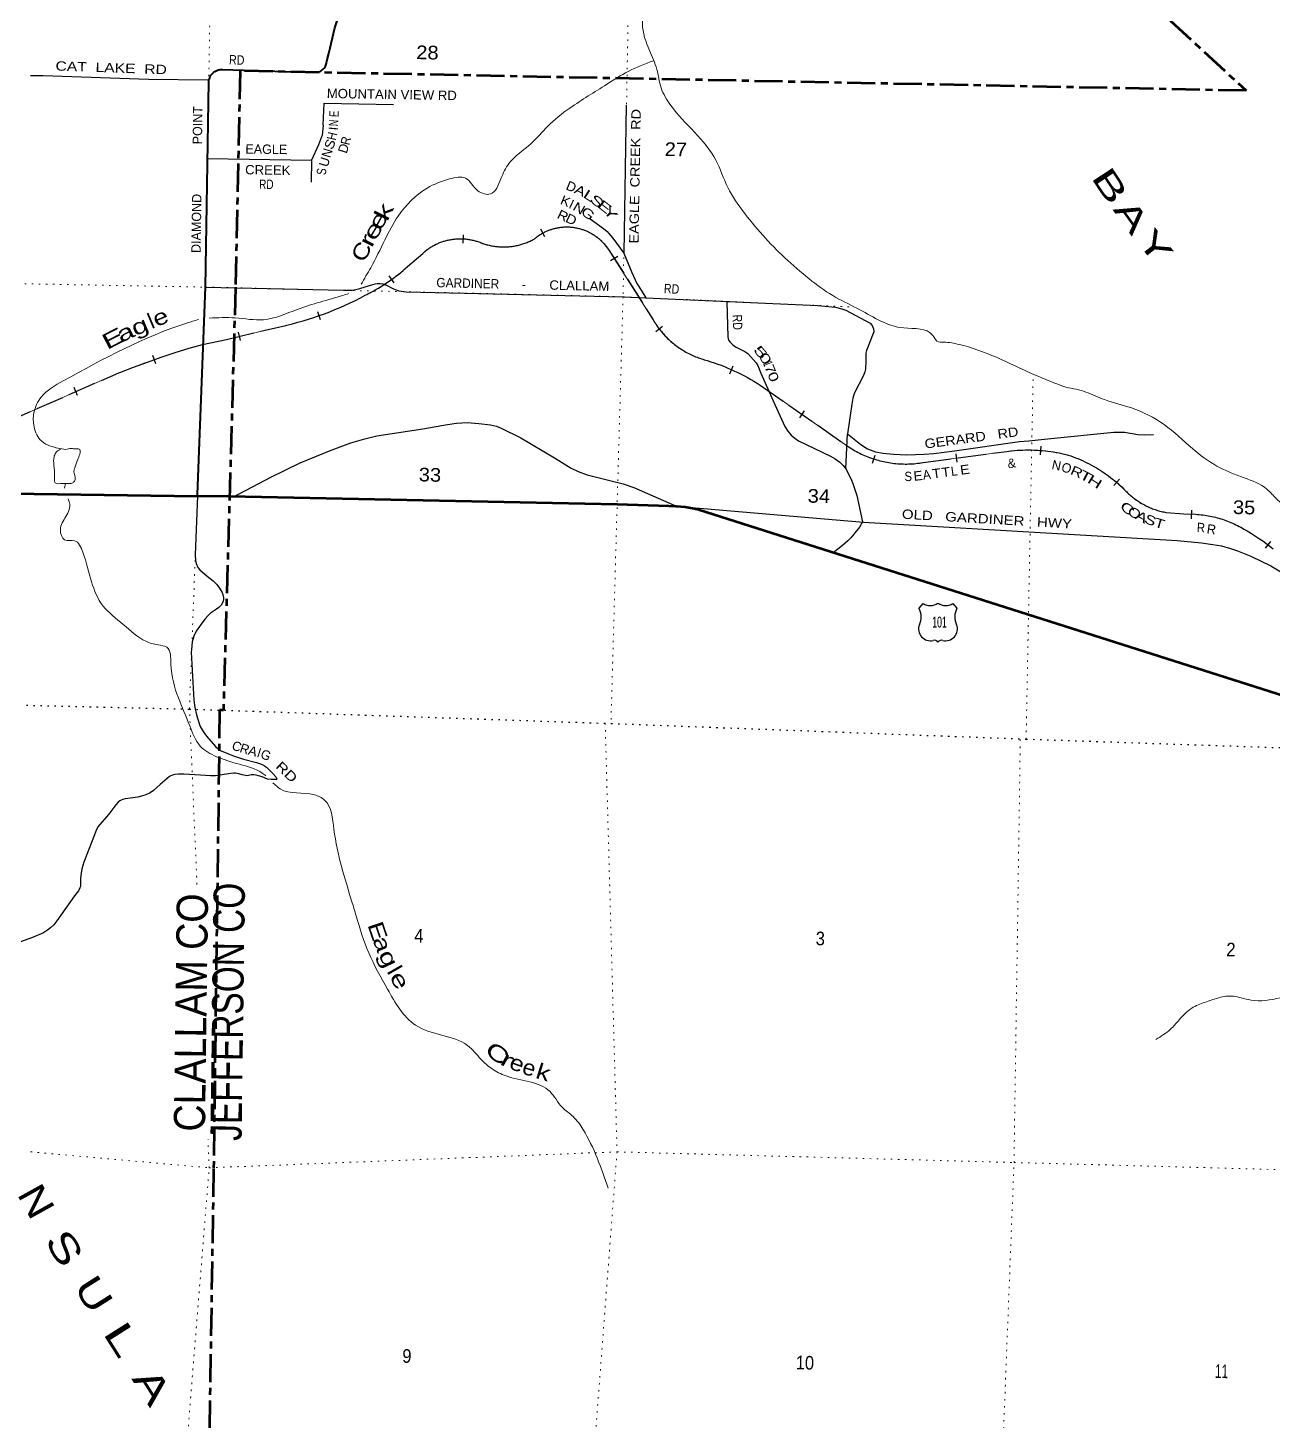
# Model space of a CAD drawing. Header units: feet. Extents: x -493433 to -244333, y 184684 to 373072.
# Drawn here: x -482525 to -466572, y 195417 to 213265 of the extents above; entities that cross this region are included whole.
import ezdxf
from ezdxf.enums import TextEntityAlignment as Align

# ---------------------------------------------------------------- set-up
doc = ezdxf.new("R2010")
doc.units = ezdxf.units.FT
doc.header["$LTSCALE"] = 60
for name, pattern in [('DOTTED', [1.5, 0.3, -1.2]), ('LONG_DASH_SHORT_DASH', [9.9, 6, -1.2, 1.5, -1.2]), ('LONG_DASHED', [7.5, 6, -1.5])]:
    doc.linetypes.add(name, pattern=pattern)
for name, color, linetype, lineweight in [('11', 7, 'LONG_DASH_SHORT_DASH', 60), ('12', 7, 'LONG_DASH_SHORT_DASH', 13), ('16', 7, 'Continuous', 25), ('20', 7, 'Continuous', 70), ('26', 7, 'Continuous', 40), ('27', 7, 'Continuous', 13), ('29', 7, 'Continuous', 25), ('30', 7, 'Continuous', 13), ('34', 7, 'Continuous', 13), ('39', 7, 'Continuous', 13), ('41', 7, 'Continuous', 13), ('6', 7, 'DOTTED', 25), ('63', 7, 'Continuous', 25), ('7', 7, 'DOTTED', 13)]:
    doc.layers.add(name, color=color, linetype=linetype, lineweight=lineweight)
doc.layers.add('42', color=7, linetype='Continuous')

msp = doc.modelspace()

# ---------------------------------------------------------------- linework, layer by layer
at = {"layer": '11'}
for points in [[(-468327.75, 213763.83), (-466917.5, 212460.18)], [(-466917.5, 212460.18), (-479805, 212713.24), (-479865.71, 209944.9), (-480019.94, 204523.91), (-480068.5, 204525.67), (-480145.96, 198650.16), (-480227.01, 193633.75), (-480305.58, 188724.65)]]:
    msp.add_lwpolyline(points, dxfattribs=at)
at = {"layer": '16'}
for p, q in [((-471109.01, 205829.9), (-471057.7, 205888.66)), ((-470865.94, 205894.63), (-470866.22, 205894.43)), ((-470673.85, 205888.75), (-470622.46, 205829.9))]:
    msp.add_line(p, q, dxfattribs=at)
for centre, radius, start, end in [((-471301.99, 205719.27), 222.05, 332.97043, 29.75871), ((-470966.62, 206046.32), 182.07, 239.97227, 303.45418), ((-470764.84, 206045.82), 181.52, 236.33975, 300.08743), ((-470764.85, 206046.32), 182.07, 236.54582, 236.59441), ((-470429.49, 205719.27), 222.05, 150.24129, 207.02957), ((-470962.8, 205564.37), 151.42, 159.09177, 283.81923), ((-470768.68, 205564.37), 151.42, 256.18077, 20.90823)]:
    msp.add_arc(centre, radius, start, end, dxfattribs=at)
for centre, major_axis, start_param, end_param in [((-470907.46, 205365.55), (-19.56, 51.67), 4.95877769, 6.28318531), ((-470824.01, 205365.55), (19.56, 51.67), 0, 1.32637542)]:
    msp.add_ellipse(centre, major_axis=major_axis, ratio=0.929097, start_param=start_param, end_param=end_param, dxfattribs=at)
at = {"layer": '20'}
for points in [[(-483943, 207316.99), (-480351.86, 207265.63)], [(-462064.32, 202851.42), (-462143.06, 202944.91), (-462162.24, 202967.85), (-462184.62, 202994.91), (-462228.64, 203048.13), (-462249.27, 203073.06), (-462273.07, 203098.13), (-462319.26, 203146.77), (-462415.45, 203230.67), (-462519.88, 203304.05), (-462608.07, 203357.47), (-463058.42, 203592.85), (-463530.91, 203779.87), (-473933.01, 207089.92), (-473990.87, 207104.33), (-474102.6, 207125.54), (-474215.94, 207134.96), (-474225, 207135.19), (-474312.66, 207137.25), (-474974.96, 207158.91), (-479944.62, 207259.81), (-480351.86, 207265.63)]]:
    msp.add_lwpolyline(points, dxfattribs=at)
at = {"layer": '26'}
msp.add_lwpolyline([(-480351.86, 207265.63), (-480350.8, 207293.15), (-480248.51, 209943.81), (-480207.74, 212575.28), (-480205.6, 212592.68), (-480201.65, 212609.76), (-480195.94, 212626.34), (-480188.52, 212642.22), (-480179.49, 212657.25), (-480168.94, 212671.25), (-480156.98, 212684.06), (-480143.74, 212695.56), (-480129.38, 212705.61), (-480114.04, 212714.11), (-480097.9, 212720.95), (-480081.14, 212726.07), (-480063.93, 212729.41), (-480046.46, 212730.94), (-480030.42, 212730.72), (-478827.6, 212692.24), (-478811.74, 212695.63), (-478796.31, 212700.65), (-478781.5, 212707.26), (-478767.46, 212715.38), (-478754.34, 212724.92), (-478742.29, 212735.78), (-478731.45, 212747.85), (-478721.92, 212760.97), (-478713.82, 212775.03), (-478707.66, 212788.88), (-478700.33, 212813.41), (-478693.26, 212838.88), (-478669.84, 212936.32), (-478594.13, 213264.27), (-478479, 213601.89)], dxfattribs=at)
at = {"layer": '29'}
for p, q in [((-474858.7, 212273.75), (-474891.58, 210378.43)), ((-480223, 211590.5), (-478892.93, 211570.51)), ((-480246.58, 209943.04), (-478482.45, 209904.07)), ((-472046.07, 207614.6), (-472027.08, 208064.12)), ((-480351.76, 207268.15), (-480382.44, 206514.16))]:
    msp.add_line(p, q, dxfattribs=at)
for points in [[(-482492.75, 212653.48), (-482329.2, 212653.48), (-480979.97, 212607.58), (-480214.15, 212599.57)], [(-478741.06, 212016.45), (-478728.85, 212297.98), (-477840.76, 212283.12)], [(-478741.06, 212016.45), (-478756.71, 211885.01), (-478763.24, 211868.66), (-478802.46, 211767.28), (-478892.93, 211570.51), (-478895.58, 211290.11)], [(-475322.79, 210817.28), (-475151.11, 210694.67), (-475104.54, 210655.43), (-475081.66, 210630.9), (-475030.18, 210570.4), (-474891.58, 210378.43), (-474788.34, 210132.18), (-474722.98, 209991.55), (-474669.87, 209903.26), (-474609.46, 209805.78)], [(-478482.45, 209904.07), (-478371.89, 209906.52), (-478324.5, 209913.06), (-478272.21, 209927.78), (-478148.02, 209963.75), (-478076.12, 209985.01), (-478049.98, 209989.91), (-478012.39, 209989.91), (-477979.71, 209985.01), (-477932.32, 209968.66), (-477848.99, 209924.51), (-477821.21, 209911.43), (-477773.82, 209895.07), (-477679.9, 209882.36)], [(-477679.9, 209882.36), (-474900.64, 209819.86), (-472406.54, 209707.31)], [(-473571.44, 209756.18), (-473558.71, 209306.46), (-473548.1, 209265.58), (-473529.3, 209237.78), (-473495.81, 209205.07), (-473460.67, 209178.92), (-473339.75, 209120.05), (-473302.99, 209093.88), (-473261.31, 209051.37), (-473195.95, 208972.89), (-473172.26, 208938.54), (-473133.85, 208842.07), (-472976.98, 208488.88), (-472829.91, 208158.58), (-472790.7, 208098.07), (-472746.58, 208047.38), (-472700.82, 208008.13), (-472653.43, 207975.44), (-472241.64, 207779.22), (-472183.64, 207744.87), (-472123.99, 207700.73), (-472082.33, 207658.21), (-472046.07, 207614.6)], [(-472406.54, 209707.31), (-472177.91, 209685.81), (-472096.21, 209666.19), (-472047.18, 209646.56), (-471736.71, 209479.78), (-471710.56, 209450.35), (-471690.96, 209407.83), (-471687.69, 209371.86), (-471704.03, 209326.07), (-471766.12, 209175.64), (-471783.28, 209129.86), (-471789, 209097.15), (-471792.27, 208995.77), (-471795.54, 208894.39), (-471804.52, 208858.42), (-471821.68, 208812.64), (-471936.07, 208590.26), (-471945.05, 208564.09), (-471955.68, 208521.58), (-471968.75, 208443.09), (-472027.08, 208064.12)], [(-479888.88, 207258.68), (-479414.47, 207507.76), (-479035.37, 207690.89), (-478662.79, 207847.87), (-478386.64, 207949.25), (-478206.89, 208001.58), (-478054.91, 208037.55), (-477466.64, 208129.12), (-477149.63, 208184.72), (-477035.25, 208201.06), (-476897.98, 208207.61), (-476747.65, 208194.52), (-476597.31, 208178.18), (-476522.14, 208161.82), (-476460.05, 208135.66), (-476211.67, 208011.38), (-475780.27, 207756.3), (-475564.57, 207625.49), (-475474.69, 207579.71), (-475361.94, 207540.46), (-474897.86, 207422.73), (-474760.6, 207376.94), (-474206.22, 207133.77)], [(-472027.08, 208064.12), (-471855.2, 207926.39), (-471766.96, 207874.06), (-471665.64, 207834.82), (-471567.6, 207815.19), (-471436.87, 207802.11), (-471266.93, 207795.57), (-471044.69, 207802.11), (-470920.51, 207811.92), (-470652.51, 207847.9), (-469822.39, 207965.63), (-469703.11, 207975.43), (-469462.89, 207998.33), (-468613.17, 208083.36), (-468529.84, 208086.62), (-468475.91, 208083.36), (-468305.96, 208057.2), (-468214.45, 208050.66), (-468104.98, 208053.47)], [(-472046.07, 207614.6), (-471982.65, 207491.43), (-471957.32, 207427.66), (-471936.08, 207365.52), (-471907.48, 207272.32), (-471832.31, 206938.74)], [(-474071.11, 207123.61), (-471821.35, 206933.11), (-467801.68, 206696.63)], [(-471832.31, 206938.74), (-471873.17, 206868.43), (-471945.07, 206776.86), (-471982.65, 206732.71), (-472021.87, 206691.83), (-472088.87, 206632.97), (-472208.16, 206541.4)], [(-467801.68, 206696.63), (-467490.56, 206667.3), (-467345.13, 206647.68), (-467235.65, 206628.06), (-467116.36, 206595.35), (-467028.12, 206565.92), (-466856.54, 206497.25), (-466601.62, 206372.97), (-466472.53, 206297.75)], [(-480382.44, 206514.16), (-480377.77, 206443.26), (-480368.78, 206402.39), (-480348.36, 206350.06), (-480323.03, 206320.63), (-480228.25, 206242.14), (-480153.08, 206180.01), (-480104.88, 206132.58), (-480071.38, 206088.44), (-480037.88, 206031.2), (-480021.54, 205987.05), (-480019.09, 205964.16), (-480019.91, 205941.27), (-480023.18, 205920.01), (-480031.35, 205898.76), (-480048.51, 205869.33), (-480078.74, 205838.25), (-480107.33, 205817), (-480185.76, 205764.67), (-480216, 205736.87), (-480258.49, 205689.46), (-480306.69, 205624.05), (-480369.6, 205535.75), (-480398.2, 205473.62), (-480418.63, 205401.67), (-480430.89, 205301.93), (-480431.51, 205266.87)], [(-480431.51, 205266.87), (-480398.2, 204652.77), (-480386.77, 204556.29), (-480365.52, 204463.09), (-480332.84, 204353.53), (-480316.5, 204315.93), (-480278.92, 204250.51), (-480238.06, 204191.66), (-480120.41, 204057.57), (-480086.09, 204029.77), (-480046.88, 204003.61), (-479957, 203962.73), (-479890, 203938.2), (-479764.17, 203897.33), (-479594.23, 203854.81), (-479555.84, 203841.72), (-479524.79, 203828.64), (-479495.79, 203813.11), (-479470.04, 203792.68), (-479388.33, 203714.19), (-479349.94, 203668.39), (-479340.14, 203652.04), (-479336.04, 203642.24), (-479341.77, 203637.33), (-479365.46, 203635.7), (-479407.13, 203635.69), (-479453.7, 203642.24), (-479522.33, 203668.41), (-479568.91, 203684.75), (-479600.77, 203691.3), (-479631.83, 203696.19), (-479651.03, 203697.02), (-479666.13, 203694.57), (-479700.46, 203686.38), (-479718.85, 203684.75), (-479735.19, 203687.21), (-479779.31, 203697.83), (-479823, 203707.65), (-479842.62, 203712.54), (-479863.46, 203715.82), (-479885.11, 203715.81), (-479924.32, 203714.19), (-480120.41, 203684.76), (-480154.74, 203681.48), (-480185.77, 203681.49), (-480313.23, 203691.3), (-480528.93, 203704.38), (-480596.77, 203706.02), (-480640.04, 203701.11), (-480659.68, 203696.22), (-480674.39, 203691.32), (-480692.37, 203683.14)], [(-480692.37, 203683.14), (-480711.98, 203673.33), (-480828.81, 203571.94), (-480913.78, 203496.73), (-480960.36, 203465.67), (-481015.1, 203441.13), (-481069.84, 203421.52), (-481116.41, 203411.7), (-481279.82, 203388.81), (-481308.42, 203380.64), (-481331.3, 203372.46), (-481345.19, 203362.64), (-481367.25, 203346.3), (-481397.48, 203313.59), (-481475.91, 203208.94), (-481511.86, 203163.15), (-481606.64, 203055.23), (-481624.62, 203033.98), (-481645.86, 202996.37), (-481672, 202927.69), (-481809.27, 202577.76), (-481832.15, 202492.73), (-481844.41, 202435.51), (-481851.75, 202371.73), (-481851.75, 202289.97), (-481852.58, 202267.09), (-481857.48, 202247.47), (-481877.9, 202208.22), (-481926.92, 202146.08), (-482152.43, 201825.59), (-482193.29, 201773.27), (-482234.13, 201734.02), (-482271.72, 201704.6), (-482325.64, 201671.88), (-482466.17, 201613.01), (-482619.78, 201557.42)]]:
    msp.add_lwpolyline(points, dxfattribs=at)
at = {"layer": '34'}
for p, q in [((-477660.8, 210206.29), (-477466.43, 210375.19)), ((-487353.52, 206219.97), (-481359.3, 208844.61)), ((-473144.97, 208686.97), (-472009.63, 207895.31)), ((-471054.56, 207695.55), (-469984.07, 207838.48))]:
    msp.add_line(p, q, dxfattribs=at)
for points in [[(-475148.36, 210502.69), (-475085.95, 210424.25), (-474515.59, 209522.89)], [(-480458.49, 209159.83), (-480287.94, 209205.32), (-479980.15, 209272.82), (-479219.69, 209452.82)], [(-467943.89, 207056.43), (-467715.2, 207036.4), (-467565.75, 207031.95)]]:
    msp.add_lwpolyline(points, dxfattribs=at)
for centre, radius, start, end in [((-475621.65, 210076.79), 636.71, 41.98319, 130.96129), ((-476986.1, 209851.67), 710.49, 68.27247, 132.53645), ((-476430.59, 211272.44), 815.04, 248.96982, 298.71139), ((-479162.92, 211840.7), 2219.83, 296.25425, 312.58505), ((-480156.24, 213460.22), 4115.38, 283.15426, 298.68366), ((-473545.82, 210092.49), 1124.67, 210.42777, 254.7813), ((-477353.7, 198842.48), 10774.39, 106.74806, 111.82484), ((-474601.82, 206437.29), 2680.2, 57.07377, 73.51006), ((-471279.45, 209003.36), 1327, 236.61586, 279.75709), ((-469712.41, 205804.04), 2052.5, 75.44581, 97.60575), ((-469782.34, 206031.05), 1854.55, 45.02298, 71.58906), ((-467777.79, 207991.39), 949.59, 223.06789, 259.92614), ((-467636.72, 205695.92), 1337.92, 58.93063, 86.95946), ((-468258.88, 204482.52), 2699.94, 51.33998, 60.91091)]:
    msp.add_arc(centre, radius, start, end, dxfattribs=at)
at = {"layer": '39'}
msp.add_line((-482041.91, 207428.4), (-482054.2, 207366.96), dxfattribs=at)
for points in [[(-492445.29, 222571.12), (-491798.57, 222763.7), (-491319.57, 222916.06), (-490883.6, 223037.11), (-490636.3, 223101.99), (-489999.3, 223291.03), (-489208.23, 223520.89), (-488935.87, 223623.57), (-488435, 223763.29), (-487209.12, 224150.59), (-486724.5, 224284.63), (-486410.8, 224345.93), (-486246.15, 224408.72), (-486026.31, 224419.71), (-485817.89, 224372.37), (-485656.17, 224309.98), (-485465.98, 224259.03), (-485282.65, 224258.75), (-484732.39, 224356.91), (-484351.87, 224432.79), (-483918.15, 224543.79), (-483277.23, 224641.83), (-482601.29, 224686.52), (-482295.2, 224681.33), (-482003.89, 224733.05), (-481399.3, 224827.91), (-480962.78, 224886.31), (-480263.63, 224890.05), (-479962.22, 224856.68), (-479720.79, 224842.92), (-479399.66, 224877.78), (-478993.48, 224930.84), (-478679.09, 224935.55), (-478496.12, 224834.27), (-478167.36, 224592.18), (-477832.26, 224448.93), (-477431.51, 224269.79), (-477035.58, 224143.29), (-476580.44, 224136.6), (-475803.51, 224106.18), (-475386.2, 224118.58), (-475121.92, 224134.57), (-474980.52, 224064.57), (-474790.84, 223991.42), (-474475.1, 223967.82), (-474166.52, 223982.77), (-473889.32, 223947.96), (-473281.67, 223915.46), (-472518.75, 223889.41), (-472007.56, 223867.27), (-471661.4, 223766.19), (-471296.01, 223539.39), (-471177.11, 223368.91), (-471156.51, 223130.03), (-471271.4, 222954.96), (-471513.48, 222768.73), (-471741.53, 222493.29), (-472079.83, 222068.92), (-472532.64, 221313.91), (-472687.56, 220978.15), (-472811.77, 220577.03), (-473250.19, 219144.89), (-473361.27, 218874.77), (-473473.05, 218574.37), (-473702.54, 217634.29), (-473770.3, 217407.6), (-473809.51, 217281.24), (-473798.6, 217058.76), (-473865.05, 216801.73), (-474016.49, 216528.52), (-474164.31, 216065.32), (-474241.49, 215780.26), (-474364.65, 215251.84), (-474439.12, 214910.15), (-474450.53, 214508.38), (-474549.11, 213997.56), (-474602.75, 213598.81), (-474651.65, 213317.13), (-474560.97, 212973.57), (-474467.88, 212732.98), (-474412.95, 212497.34), (-474289.28, 212272.2), (-473711.4, 211569.68), (-473558.4, 211220.61), (-473340.58, 210886.18), (-473074.02, 210568.78), (-472480.43, 210021.45), (-472175.07, 209812.23), (-471866.52, 209653.44), (-471303.87, 209419.98), (-470933.4, 209324.38), (-470878.68, 209252.39), (-470790.37, 209238.18), (-470595.62, 209209.35), (-470115.98, 209044.52), (-469637.65, 208823.14), (-469228.47, 208659.96)], [(-474509.62, 212843.06), (-474835.13, 212707.29), (-475106.94, 212541.97), (-475581.44, 212237.99), (-475868.99, 212002.33), (-476079.61, 211783.04), (-476361.59, 211527.05), (-476464.88, 211331.5), (-476600.39, 211136.7), (-476760.57, 211178.86), (-476917.96, 211340.15), (-477121.7, 211328.79), (-477410.5, 211212.35), (-477781.52, 210853.41), (-477951.79, 210550.34), (-478133.45, 210190.97), (-478256.06, 209982.22)], [(-478414.98, 209861.13), (-478488.22, 209837.7), (-479074.65, 209657.57), (-479504.82, 209526.28), (-479868.93, 209549), (-480202.01, 209546.19)], [(-480339.71, 209528.87), (-480488.96, 209482.79), (-482071.62, 208742.27), (-482354.48, 208534.79), (-482447.8, 208334.96), (-482445.96, 208155.11), (-482347.57, 207968.95), (-482236.18, 207907.74), (-482041.82, 207862.76)], [(-469228.47, 208659.96), (-468970.01, 208599.33), (-468734.54, 208502.87), (-468388.52, 208395.73), (-467968.44, 208181.79), (-467604.95, 207874.23), (-467291.87, 207650.68), (-466944.83, 207501.09), (-466652.11, 207354.8), (-466526.12, 207228.6), (-466069.3, 206949.14), (-465721.19, 206759.12), (-465311.59, 206614.11), (-464919.68, 206487.71), (-464352.56, 206359.19), (-463997.92, 206276.09), (-463776.97, 206161.79), (-463521.84, 206044.67), (-463165.11, 205878.68), (-462807.39, 205755.1), (-462463.62, 205637.91), (-462007.18, 205627.31)], [(-482187.02, 207782.45), (-482188.92, 207775.31), (-482182.6, 207528.69), (-482176.71, 207435.62), (-482070.09, 207429.07), (-481942.87, 207442.23), (-481919.87, 207478.06), (-481935.58, 207581.46), (-481920.07, 207641.7), (-481881.33, 207747.86), (-481866.41, 207868.73), (-481912.72, 207869.82), (-481969, 207875.19), (-482041.82, 207862.76)], [(-482106.11, 207867.16), (-482160.83, 207830.68), (-482187.02, 207782.45)], [(-482009.25, 207230.48), (-481991.24, 207182.76), (-482037.68, 207006.07), (-482108.19, 206833.99), (-482054.74, 206707.47), (-481928.12, 206694.39), (-481820.78, 206546.4), (-481560.89, 205857.43), (-481302.51, 205621.04), (-481015.42, 205406.19), (-480857.34, 205360.04), (-480745.2, 205331.14), (-480691.81, 205115.73), (-480597.22, 204681.17), (-480452.46, 204324.21), (-480317.51, 204064.46), (-480107.15, 203928.19), (-479813.29, 203830.35), (-479521.78, 203718.43), (-479474.81, 203683.55)], [(-479386.7, 203593.17), (-479371.91, 203579.55), (-479292.84, 203515.06), (-478855.41, 203440.1), (-478724.03, 203372.36), (-478603.86, 202997.8), (-478377.49, 202081.33), (-478319.56, 201888.04), (-478157.4, 201413.5), (-477916.43, 200949.23), (-477560.51, 200490.33), (-477223.06, 200361.16), (-476891.75, 200228.1), (-476720.59, 200052.35), (-476582.39, 199931.92), (-476399.22, 199838.71), (-475835.81, 199637.56), (-475681.32, 199437.95), (-475539.09, 199317.43), (-475413.96, 199154.88), (-475091.1, 198401.8)], [(-463016.16, 203490.51), (-463210.27, 203344.32), (-463503.54, 203122.94), (-463849.89, 202957.36), (-464113.05, 202989.82), (-464378.45, 203012.23), (-464507.56, 202918.3), (-464618.77, 202728.99), (-464822.57, 202628.74), (-465126.72, 202544.99), (-465359.04, 202431.27), (-465494.95, 202305.18), (-465541.27, 202047.67), (-465620.82, 201833.38), (-465765.59, 201673.15), (-465927.31, 201476.95), (-466052.44, 201209.18), (-466168.51, 200983.63), (-466482.13, 200839.5), (-466853.51, 200809.86), (-467114.18, 200862.47), (-467282.01, 200836.12), (-467446.47, 200781.4), (-467615.43, 200706.59), (-467776.07, 200556.84), (-467887.68, 200436.23), (-468074.02, 200307.28)]]:
    msp.add_spline(points, degree=3, dxfattribs=at)
at = {"layer": '6'}
msp.add_lwpolyline([(-492834.73, 204828.51), (-491079.85, 204738.18), (-485783.19, 204663.92), (-480455.5, 204538.43), (-475054.88, 204353.88), (-469736.99, 204153.87), (-464528.89, 203978.19), (-462041.84, 203940.63)], dxfattribs=at)
at = {"layer": '63'}
for p, q in [((-476948.67, 210504.96), (-476943.01, 210615.42)), ((-475902.66, 210587.84), (-475955.18, 210685.19)), ((-475062.63, 210282.46), (-474969.16, 210341.6)), ((-477830.77, 209998.56), (-477896.34, 210087.65)), ((-478777.05, 209523.2), (-478812.62, 209627.93)), ((-479800.02, 209259.15), (-479825.49, 209366.79)), ((-474481.1, 209376.11), (-474393.3, 209443.37)), ((-480886.16, 208961.37), (-480922.86, 209065.71)), ((-473533.26, 208833.94), (-473487.69, 208934.73)), ((-481887.99, 208554.71), (-481932.35, 208656.04)), ((-472637.19, 208267.68), (-472573.92, 208358.41)), ((-471705.25, 207687.48), (-471670.94, 207792.63)), ((-470620.19, 207699.57), (-470634.83, 207809.21)), ((-469552.9, 207793.97), (-469543.59, 207904.19)), ((-468612.81, 207400.7), (-468540.24, 207484.17)), ((-467616.21, 206977.32), (-467612.92, 207087.88)), ((-466669.04, 206598.25), (-466603, 206686.98))]:
    msp.add_line(p, q, dxfattribs=at)
at = {"layer": '63', "linetype": 'LONG_DASHED'}
for points in [[(-477224.06, 210522.27), (-477212.35, 210526.35), (-477200.51, 210530.16), (-477188.62, 210533.84), (-477176.69, 210537.25), (-477164.71, 210540.51), (-477152.64, 210543.48), (-477140.53, 210546.27), (-477128.45, 210548.87), (-477116.25, 210551.28), (-477104.02, 210553.41), (-477091.7, 210555.35), (-477079.43, 210557.15), (-477067.08, 210558.63), (-477054.74, 210559.91), (-477042.35, 210561.03), (-477030.02, 210561.91), (-477017.55, 210562.53), (-477005.14, 210563.01), (-476992.75, 210563.18), (-476980.36, 210563.26), (-476967.88, 210563.01), (-476955.51, 210562.58), (-476943.15, 210561.95), (-476930.69, 210561.12), (-476918.35, 210559.98), (-476906.01, 210558.75), (-476893.69, 210557.21), (-476881.32, 210555.51), (-476869.11, 210553.58), (-476856.87, 210551.4), (-476844.69, 210549.05), (-476832.51, 210546.52), (-476820.44, 210543.68), (-476808.33, 210540.69), (-476796.33, 210537.51), (-476784.39, 210534.07), (-476772.55, 210530.44), (-476760.74, 210526.61), (-476748.97, 210522.63), (-476737.32, 210518.35), (-476725.72, 210513.92), (-476722.68, 210512.7), (-476712.81, 210508.96), (-476699.43, 210504.21), (-476686.04, 210499.58), (-476672.44, 210495.25), (-476658.88, 210491.16), (-476645.25, 210487.31), (-476631.46, 210483.63), (-476617.67, 210480.33), (-476603.86, 210477.13), (-476589.95, 210474.26), (-476575.93, 210471.55), (-476562, 210469.15), (-476547.93, 210467.02), (-476533.86, 210465.07), (-476519.75, 210463.34), (-476505.64, 210461.97), (-476491.41, 210460.76), (-476477.25, 210459.79), (-476463.05, 210459.12), (-476448.9, 210458.71), (-476434.69, 210458.51), (-476420.48, 210458.51), (-476406.29, 210458.85), (-476392.11, 210459.38), (-476377.9, 210460.2), (-476363.69, 210461.21), (-476349.57, 210462.54), (-476335.45, 210464.06), (-476321.38, 210465.83), (-476307.29, 210467.88), (-476293.32, 210470.15), (-476279.28, 210472.65), (-476265.4, 210475.42), (-476251.45, 210478.42), (-476237.66, 210481.7), (-476223.87, 210485.18), (-476210.2, 210488.85), (-476196.51, 210492.83), (-476182.97, 210497.09), (-476169.52, 210501.49), (-476156.04, 210506.18), (-476142.73, 210511.05), (-476129.49, 210516.18), (-476116.32, 210521.63), (-476103.31, 210527.17), (-476090.35, 210532.98), (-476077.45, 210539.11), (-476064.72, 210545.34), (-476052.11, 210551.79), (-476039.67, 210558.51), (-476031.49, 210565.5), (-476022.9, 210572.54), (-476014.17, 210579.53), (-476005.33, 210586.29), (-475996.4, 210592.86), (-475987.34, 210599.39), (-475978.15, 210605.68), (-475968.89, 210611.79)], [(-475968.89, 210611.79), (-475959.45, 210617.8), (-475949.98, 210623.57), (-475940.43, 210629.26), (-475930.69, 210634.75), (-475920.93, 210640.02), (-475911.04, 210645.13), (-475901.12, 210650.12), (-475891.02, 210654.92), (-475880.92, 210659.54), (-475870.66, 210663.97), (-475860.42, 210668.21), (-475850.04, 210672.32), (-475839.63, 210676.2), (-475829.13, 210679.89), (-475818.61, 210683.44), (-475807.96, 210686.77), (-475797.27, 210689.95), (-475786.54, 210692.91), (-475775.78, 210695.73), (-475764.94, 210698.28), (-475754.06, 210700.68), (-475743.2, 210702.9), (-475732.26, 210704.95), (-475721.26, 210706.76), (-475710.21, 210708.39), (-475699.2, 210709.9), (-475688.12, 210711.12), (-475677.04, 210712.16), (-475665.93, 210713.06), (-475654.87, 210713.74), (-475643.69, 210714.19), (-475632.57, 210714.51), (-475621.45, 210714.56), (-475610.35, 210714.51), (-475599.16, 210714.19), (-475588.08, 210713.7), (-475577.01, 210713.03), (-475565.85, 210712.17), (-475554.8, 210711.05), (-475543.76, 210709.83), (-475532.72, 210708.34), (-475521.65, 210706.72), (-475510.73, 210704.89), (-475499.77, 210702.81), (-475488.88, 210700.61), (-475477.98, 210698.24), (-475467.19, 210695.59), (-475456.36, 210692.81), (-475445.63, 210689.84), (-475434.96, 210686.67), (-475424.38, 210683.31), (-475413.83, 210679.77), (-475403.32, 210676.1), (-475392.91, 210672.16), (-475382.55, 210668.09), (-475372.26, 210663.81), (-475362.02, 210659.38), (-475351.92, 210654.74), (-475341.87, 210649.96), (-475331.92, 210645.01), (-475322.04, 210639.84), (-475312.29, 210634.54), (-475302.56, 210629.06), (-475293.01, 210623.41), (-475283.47, 210617.58), (-475274.11, 210611.58), (-475264.82, 210605.44), (-475255.66, 210599.18), (-475246.57, 210592.68), (-475237.66, 210586.03), (-475228.85, 210579.29), (-475220.09, 210572.32), (-475211.53, 210565.28), (-475203.05, 210558.05), (-475194.73, 210550.62), (-475186.55, 210543.14), (-475178.45, 210535.49), (-475170.52, 210527.62), (-475162.72, 210519.71), (-475155.05, 210511.67), (-475147.52, 210503.4), (-475085.05, 210424.88), (-474514.65, 209523.46), (-474511.14, 209517.53), (-474500.94, 209500.67), (-474490.4, 209484.18), (-474479.73, 209467.77), (-474468.64, 209451.59), (-474457.31, 209435.47), (-474445.76, 209419.75), (-474433.81, 209404.16), (-474421.7, 209388.75), (-474409.31, 209373.51), (-474396.59, 209358.63), (-474383.62, 209343.81), (-474370.46, 209329.28), (-474356.99, 209315.03), (-474343.32, 209301.06), (-474329.38, 209287.25), (-474315.27, 209273.63)], [(-487353.96, 206220.97), (-481359.72, 208845.62), (-481346.77, 208850.91), (-481171.57, 208919.37), (-480994.11, 208984.04), (-480817.05, 209046.32), (-480639.06, 209105.5), (-480458.79, 209160.88), (-480288.19, 209206.38), (-479980.39, 209273.89), (-479219.94, 209453.89), (-479205.73, 209457.23), (-479136.26, 209474.4), (-479066.54, 209492.71), (-478997.73, 209512.39), (-478928.68, 209533.21), (-478860.54, 209555.41), (-478792.51, 209578.52), (-478725.16, 209602.67), (-478657.8, 209628.29), (-478591.34, 209655.28), (-478525.34, 209682.98), (-478459.33, 209712.15), (-478394.33, 209742.12), (-478329.69, 209773.35), (-478265.59, 209806.18), (-478202.28, 209839.48), (-478181.47, 209850.83), (-478169.86, 209856.54), (-478135.52, 209874.24), (-478101.3, 209892.43), (-478067.54, 209911.1), (-478033.9, 209930.57), (-478000.85, 209950.69), (-477968.12, 209971.13), (-477935.5, 209992.37), (-477903.5, 210013.95), (-477871.79, 210036.17), (-477840.51, 210059.19), (-477809.69, 210082.39), (-477779.17, 210106.21), (-477749.08, 210130.86), (-477719.45, 210155.68), (-477690.28, 210180.99), (-477661.53, 210207.11), (-477467.16, 210376.01), (-477457.94, 210384.36), (-477448.58, 210392.47), (-477439.08, 210400.42), (-477429.42, 210408.31), (-477419.61, 210415.96), (-477409.73, 210423.39), (-477399.7, 210430.76), (-477389.52, 210437.87), (-477379.24, 210444.78), (-477368.78, 210451.59), (-477358.27, 210458.13), (-477347.68, 210464.58), (-477336.88, 210470.81), (-477326.04, 210476.79), (-477315.06, 210482.62), (-477304.05, 210488.29), (-477292.83, 210493.75), (-477281.62, 210499.01), (-477270.22, 210504.05), (-477258.84, 210508.91), (-477247.31, 210513.6), (-477235.73, 210518.04), (-477224.07, 210522.27)], [(-474315.27, 209273.63), (-474300.83, 209260.39), (-474286.21, 209247.33), (-474271.29, 209234.53), (-474256.21, 209221.93), (-474240.9, 209209.73), (-474225.42, 209197.72), (-474209.74, 209186), (-474193.76, 209174.55), (-474177.69, 209163.42), (-474161.34, 209152.46), (-474144.88, 209141.93), (-474128.14, 209131.55), (-474111.28, 209121.61), (-474094.26, 209111.85), (-474077.14, 209102.42), (-474059.72, 209093.26), (-474042.19, 209084.53), (-474024.6, 209076.02), (-474006.69, 209067.77), (-473988.81, 209059.88), (-473970.74, 209052.28), (-473952.43, 209045.09), (-473934.17, 209038.15), (-473915.72, 209031.49), (-473897.04, 209025.25), (-473878.42, 209019.24), (-473859.7, 209013.58), (-473840.74, 209008.3), (-473821.03, 209002.46), (-473776.53, 208988.33), (-473732.08, 208973.61), (-473688.06, 208958.2), (-473644.04, 208941.83), (-473600.6, 208924.55), (-473557.45, 208906.84), (-473514.29, 208888.15), (-473471.79, 208868.93), (-473429.5, 208848.89), (-473387.57, 208827.82), (-473346.16, 208806.43), (-473304.95, 208784.22), (-473264.12, 208760.96), (-473223.79, 208737.4), (-473183.9, 208713.17), (-473144.35, 208687.88), (-472009.01, 207896.22), (-471989.58, 207883.56), (-471969.94, 207871.43), (-471950.1, 207859.61), (-471929.99, 207847.95), (-471909.7, 207836.81), (-471889.31, 207826.07), (-471868.66, 207815.48), (-471847.83, 207805.41), (-471826.89, 207795.74), (-471805.62, 207786.33), (-471784.35, 207777.39), (-471762.94, 207768.68), (-471741.24, 207760.42), (-471719.54, 207752.62), (-471697.62, 207745.16), (-471675.66, 207737.99), (-471653.41, 207731.28), (-471631.24, 207724.93), (-471608.78, 207719.01), (-471586.39, 207713.46), (-471563.78, 207708.26), (-471541.18, 207703.52), (-471518.47, 207699.2), (-471495.72, 207695.16), (-471472.79, 207691.64), (-471449.82, 207688.42), (-471426.86, 207685.67), (-471403.86, 207683.22), (-471380.79, 207681.36), (-471357.69, 207679.79), (-471334.67, 207678.59), (-471311.53, 207677.79), (-471288.4, 207677.48), (-471265.16, 207677.56), (-471242.07, 207677.9), (-471218.91, 207678.84), (-471195.81, 207680.14), (-471172.69, 207681.73), (-471149.75, 207683.77), (-471126.64, 207686.32), (-471103.67, 207689.13), (-471080.81, 207692.48), (-471058, 207696.03), (-471054.73, 207696.63), (-469984.21, 207839.57), (-469957.68, 207842.93), (-469922.08, 207846.94), (-469886.32, 207850.22), (-469850.5, 207853.05), (-469814.77, 207855.04), (-469778.99, 207856.57), (-469743.23, 207857.46), (-469707.3, 207857.63), (-469671.57, 207857.21)], [(-469671.57, 207857.21), (-469635.61, 207856.27), (-469599.93, 207854.55), (-469564, 207852.32), (-469528.36, 207849.31), (-469492.67, 207845.84), (-469457.18, 207841.8), (-469421.53, 207837.02), (-469386.15, 207831.49), (-469350.92, 207825.57), (-469315.51, 207818.92), (-469280.52, 207811.78), (-469245.53, 207803.98), (-469210.65, 207795.34), (-469196.3, 207791.72), (-469165.52, 207781.27), (-469135.17, 207770.2), (-469105, 207758.59), (-469074.78, 207746.57), (-469044.97, 207733.91), (-469015.5, 207720.78), (-468985.98, 207707.24), (-468956.86, 207693.05), (-468928.11, 207678.39), (-468899.35, 207663.14), (-468871.12, 207647.49), (-468843, 207631.48), (-468815.12, 207614.77), (-468787.76, 207597.64), (-468760.59, 207579.99), (-468733.71, 207562.05), (-468707.06, 207543.4), (-468680.88, 207524.52), (-468654.94, 207504.93), (-468629.46, 207485.11), (-468604.16, 207464.76), (-468579.39, 207443.99), (-468554.97, 207422.76), (-468530.84, 207401.24), (-468507.13, 207379.06), (-468483.71, 207356.6), (-468470.72, 207343.7), (-468459.29, 207331.62), (-468447.68, 207319.9), (-468435.86, 207308.36), (-468423.82, 207296.87), (-468411.59, 207285.72), (-468399.2, 207274.84), (-468386.62, 207264.01), (-468373.83, 207253.51), (-468360.88, 207243.28), (-468347.66, 207233.17), (-468334.37, 207223.39), (-468320.94, 207213.75), (-468307.23, 207204.36), (-468293.45, 207195.31), (-468279.45, 207186.45), (-468265.38, 207177.79), (-468251.04, 207169.38), (-468236.68, 207161.25), (-468222.05, 207153.37), (-468207.41, 207145.77), (-468192.55, 207138.35), (-468177.63, 207131.27), (-468162.56, 207124.45), (-468147.42, 207117.84), (-468132.06, 207111.55), (-468116.63, 207105.46), (-468101.12, 207099.7), (-468085.54, 207094.15), (-468069.81, 207088.98), (-468054, 207084.02), (-468038.19, 207079.32), (-468022.23, 207074.9), (-468006.2, 207070.79), (-467990.02, 207066.97), (-467973.91, 207063.33), (-467957.64, 207060.1), (-467943.74, 207057.52), (-467715.13, 207037.49), (-467565.7, 207033.04), (-467542.3, 207031.66), (-467519.07, 207029.76), (-467495.85, 207027.46), (-467472.53, 207024.88), (-467449.36, 207021.76), (-467426.34, 207018.27), (-467403.21, 207014.49), (-467380.24, 207010.18), (-467357.43, 207005.49), (-467334.51, 207000.39), (-467311.87, 206994.89), (-467289.25, 206989.13), (-467266.65, 206982.83), (-467244.34, 206976.15), (-467222.06, 206969.07), (-467199.93, 206961.73), (-467177.81, 206953.84), (-467155.99, 206945.71), (-467134.19, 206937.04), (-467112.68, 206928.13)], [(-467112.67, 206928.12), (-467091.18, 206918.8), (-467069.97, 206909.09), (-467048.91, 206898.99), (-467028.01, 206888.62), (-467007.27, 206877.74), (-466986.67, 206866.59), (-466966.38, 206855.05), (-466946.17, 206843.23), (-466945.63, 206842.81), (-466904.53, 206819.64), (-466864.11, 206795.61), (-466824.1, 206770.88), (-466784.12, 206745.54), (-466744.88, 206719.37), (-466706.27, 206692.65), (-466667.7, 206665.32), (-466629.89, 206637.17), (-466592.71, 206608.44), (-466571.54, 206591.67)]]:
    msp.add_lwpolyline(points, dxfattribs=at)
at = {"layer": '7'}
for p, q in [((-469736.99, 204153.87), (-469646.85, 208826.86)), ((-480358.67, 202292.8), (-480455.5, 204538.43))]:
    msp.add_line(p, q, dxfattribs=at)
for points in [[(-480455.5, 204538.43), (-480248.51, 209943.81), (-480163.83, 215374.29), (-480052.1, 220668.78), (-479994.58, 224859.82)], [(-474629.96, 222591.49), (-474684.97, 220592.87), (-474801.29, 215274.24), (-474900.64, 209819.86), (-475055.66, 204355.18)], [(-487369.94, 210074.69), (-485623.17, 210042.13), (-480248.51, 209943.81), (-474900.64, 209819.86), (-471937.4, 209687.24)], [(-475129.09, 204358.42), (-474977.51, 198865.8), (-475383.91, 193547.95), (-475468.88, 188621.5)], [(-470281.81, 188512.02), (-470098.27, 193433.55), (-469891.82, 198729.85), (-469811.2, 204158.41)], [(-480676, 188732.6), (-480607.42, 193648.77), (-480202.1, 198661.59), (-480217.67, 199022.65)], [(-482490.21, 198866.3), (-480202.1, 198661.59), (-474977.51, 198865.8), (-469891.82, 198729.85), (-464502.13, 198584.71), (-462151.57, 198623.73)]]:
    msp.add_lwpolyline(points, dxfattribs=at)

# ---------------------------------------------------------------- texts
at = {"layer": '12'}
for s, width, p in [('JEFFERSON CO', 0.8, (-479787.53, 199005.97)), ('CLALLAM CO', 0.9, (-480256.52, 199124.12))]:
    msp.add_text(s, height=400, rotation=89.245, dxfattribs=dict(at, width=width)).set_placement(p)
at = {"layer": '16', "width": 0.6}
msp.add_text('101', height=140, dxfattribs=at).set_placement((-470846.15, 205582.86), align=Align.CENTER)
at = {"layer": '27', "width": 0.85}
msp.add_text('RD', height=120, rotation=358.168, dxfattribs=at).set_placement((-479949.81, 212798.18))
at = {"layer": '27'}
for s, p in [('POINT', (-480295.05, 211771.7)), ('DIAMOND', (-480312.81, 210379.81))]:
    msp.add_text(s, height=120, rotation=89.112, dxfattribs=at).set_placement(p)
at = {"layer": '30'}
for s, rotation, width, p in [('CAT  LAKE  RD', 358.052, 1.25, (-482172.73, 212718.2)), ('MOUNTAIN VIEW RD', 359.041, 1.05, (-478696.81, 212366.36)), ('EAGLE  CREEK  RD', 89.006, 1.15, (-474702.91, 210501.82)), ('CREEK ', 359.139, 1.05, (-479742.81, 211388.8)), ('RD', 359.139, 0.8, (-479563.63, 211202.24)), ('GARDINER', 358.712, 0.95, (-477293.15, 209942.58)), ('CLALLAM', 358.712, 1.05, (-475845.44, 209911.12)), ('RD', 357.416, 0.85, (-474379.53, 209866.42)), ('RD', 271.621, 0.85, (-473497.11, 209590.19)), ('GERARD   RD', 7.646, 1.15, (-471029.31, 207874.25)), ('OLD   GARDINER   HWY', 356.633, 1.2, (-471331.18, 206978.1)), ('RD', 316.151, 1.3, (-479360.21, 203793.41))]:
    msp.add_text(s, height=120, rotation=rotation, dxfattribs=dict(at, width=width)).set_placement(p)
for s, rotation, width, p in [('N', 87.103, 0.7, (-478548.89, 212043.87)), ('E', 87.103, 0.75, (-478543.14, 212159.28)), ('H', 76.867, 0.85, (-478570.16, 211864.36)), ('R', 76.867, 0.9, (-478393.68, 211805.51)), ('N', 73.19, 0.95, (-478634.8, 211644.92)), ('S', 67.19, 1.15, (-478600.86, 211751.46)), ('S', 84, 0.8, (-478703.85, 211418.16)), ('D', 337.466, 1.05, (-475586.35, 211175.56)), ('A', 334.882, 1.25, (-475474.52, 211126.15)), ('L', 327.395, 1.6, (-475363.7, 211063.87)), ('K', 337.466, 1.1, (-475660.27, 210990.71)), ('N', 329.395, 1.25, (-475493.79, 210902.67)), ('S', 321.829, 1.6, (-475271.85, 210997.65)), ('E', 321.829, 1.6, (-475172.87, 210925.34)), ('Y', 312.746, 1.75, (-475105.7, 210853.3)), ('R', 334.882, 1.15, (-475696.21, 210804.5)), ('D', 334.882, 1.15, (-475589.07, 210756.43)), ('G', 321.829, 1.35, (-475386.39, 210838.68)), ('5', 310.435, 1.9, (-473185.35, 209072.36)), ('0', 303.788, 1.75, (-473128.08, 208995.38)), ('1', 291.71, 0.55, (-473097.68, 208940.46)), ('7', 291.71, 1.3, (-473070.04, 208871.06)), ('0', 291.948, 1.4, (-473029.8, 208772.2)), ('A', 343.953, 1.05, (-479659.61, 203941.54)), ('I', 341.953, 0.9, (-479580.42, 203921.36))]:
    msp.add_text(s, height=120, rotation=rotation, dxfattribs=dict(at, width=width)).set_placement(p, align=Align.CENTER)
for s, rotation, p in [('I', 85.103, (-478551.08, 211970.05)), ('D', 72.19, (-478424.35, 211702.72)), ('U', 73.19, (-478668.28, 211529.51)), ('I', 334.882, (-475585.37, 210952.38)), ('C', 339.891, (-479869.01, 204005.06)), ('R', 342.006, (-479765.04, 203971.21)), ('G', 337.156, (-479499.53, 203894.54))]:
    msp.add_text(s, height=120, rotation=rotation, dxfattribs=at).set_placement(p, align=Align.CENTER)
for s, rotation, p in [('EAGLE', 359.139, (-479738.91, 211654.43)), ('-', 358.712, (-476198.53, 209919.06))]:
    msp.add_text(s, height=120, rotation=rotation, dxfattribs=at).set_placement(p)
at = {"layer": '41'}
for s, height, rotation, width, p in [('B', 300, 303.617, 1.7, (-468786.46, 211161.5)), ('k', 200, 63.438, 1.55, (-477876.02, 210865.99)), ('e', 200, 61.22, 1.45, (-477954.05, 210750.29)), ('A', 300, 305.661, 1.6, (-468505.94, 210762.55)), ('r', 200, 63.118, 1.55, (-478088.94, 210498.27)), ('e', 200, 58.382, 1.55, (-478022.36, 210618.52)), ('Y', 300, 308.318, 1.6, (-468202.55, 210372.39)), ('C', 200, 63.212, 1.25, (-478163.07, 210354.17)), ('e', 200, 22.96, 1.3, (-480789.16, 209466.89)), ('E', 200, 27.188, 1.55, (-481388.99, 209198.89)), ('a', 200, 25.019, 1.45, (-481236.21, 209272.8)), ('g', 200, 22.96, 1.4, (-481054.9, 209353.17)), ('E', 200, 288.892, 1.35, (-478138.73, 201661.79)), ('a', 200, 291.187, 1.3, (-478077.01, 201493.85)), ('g', 200, 295.119, 1.45, (-477993.79, 201300.37)), ('l', 200, 299.833, 1.2, (-477913.76, 201146.18)), ('e', 200, 299.463, 1.45, (-477845.92, 201015.61)), ('C', 200, 322.011, 1.55, (-476570.53, 200049.34)), ('r', 200, 330.987, 1.6, (-476427.86, 199961.59)), ('e', 200, 340.031, 1.2, (-476290.53, 199907.32)), ('e', 200, 344.386, 1.1, (-476127.72, 199847.82)), ('k', 200, 342.608, 1.3, (-475950.66, 199791.01))]:
    msp.add_text(s, height=height, rotation=rotation, dxfattribs=dict(at, width=width)).set_placement(p, align=Align.CENTER)
msp.add_text('l', height=200, rotation=22.96, dxfattribs=at).set_placement((-480910, 209416.91), align=Align.CENTER)
at = {"layer": '42'}
for s, rotation, width, p in [('N', 299.058, 1.2, (-482570.5, 198148.22)), ('S', 302.376, 1.4, (-482203.53, 197541.22)), ('U', 302.376, 1.3, (-481828.71, 196950.03)), ('L', 302.376, 1.6, (-481461.26, 196370.48)), ('A', 302.376, 1.45, (-481079.8, 195768.82))]:
    msp.add_text(s, height=350, rotation=rotation, dxfattribs=dict(at, width=width)).set_placement(p, align=Align.CENTER)
at = {"layer": '63'}
for s, rotation, width, p in [('S', 1.7, 0.9, (-471245.29, 207458.97)), ('E', 6.169, 1.1, (-471114.73, 207467.48)), ('A', 7.934, 0.95, (-471002.14, 207481.3)), ('T', 7.606, 1.15, (-470877.87, 207498.29)), ('T', 7.606, 1.15, (-470757.87, 207514.31)), ('L', 7.606, 0.95, (-470650.06, 207528.71)), ('E', 7.606, 1.15, (-470513.2, 207546.98)), ('R', 336.396, 1.3, (-469111.59, 207521.72)), ('T', 332.074, 1.65, (-469000.36, 207466.52)), ('H', 327.869, 1.55, (-468887.37, 207399.13)), ('C', 319.967, 1.6, (-468476.47, 207061.4)), ('O', 325.875, 1.35, (-468382.21, 207000.59)), ('A', 331.819, 1.4, (-468285.06, 206948.01)), ('S', 337.744, 1.35, (-468166.63, 206903.03)), ('T', 343.708, 1.35, (-468043.11, 206858.45)), ('R', 356.205, 0.9, (-467500.95, 206803.34))]:
    msp.add_text(s, height=120, rotation=rotation, dxfattribs=dict(at, width=width)).set_placement(p, align=Align.CENTER)
for s, rotation, p in [('&', 7.606, (-469914.3, 207628.44)), ('N', 348.884, (-469358.61, 207602.18)), ('O', 341.874, (-469236.86, 207570.47)), ('R', 351.844, (-467370.62, 206782.4))]:
    msp.add_text(s, height=120, rotation=rotation, dxfattribs=at).set_placement(p, align=Align.CENTER)
at = {"layer": '7'}
for s, width, p in [('28', 1.1, (-477551.6, 212865.18)), ('27', 1.1, (-474369.1, 211624.61)), ('33', 1.1, (-477519.1, 207456.04)), ('34', 1.1, (-472537.09, 207183.26)), ('35', 1.1, (-467088.93, 207037.95)), ('4', 0.9, (-477576.69, 201548.51)), ('3', 0.9, (-472433.64, 201513.56)), ('2', 0.9, (-467173.81, 201371.78)), ('9', 0.9, (-477730.16, 196164.91)), ('10', 0.9, (-472689.55, 196080.65)), ('11', 0.65, (-467319.24, 195970.19))]:
    msp.add_text(s, height=175, rotation=358.651, dxfattribs=dict(at, width=width)).set_placement(p)

doc.saveas('drawing.dxf')
